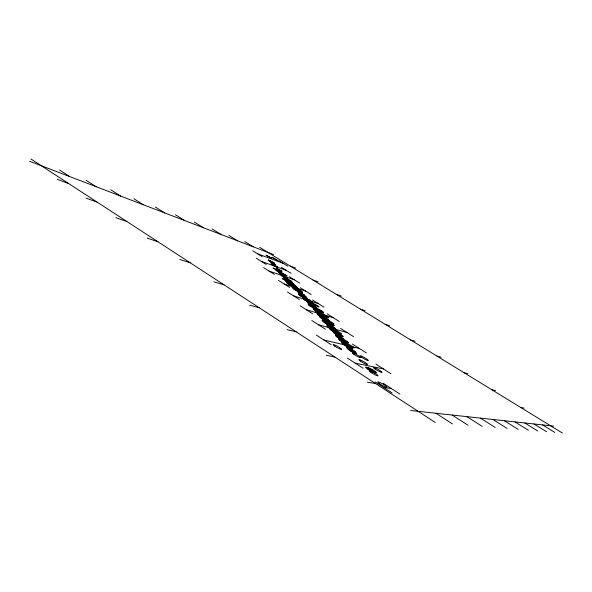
<?xml version="1.0" encoding="UTF-8"?>
<svg xmlns="http://www.w3.org/2000/svg" width="592" height="592" viewBox="0 0 592 592"><rect width="100%" height="100%" fill="white"/><g stroke="black" fill="none" stroke-linecap="round" stroke-linejoin="round"><path stroke-width="0.89" d="M290.924 284.301L292.67 285.078M285.729 278.336L281.725 275.761L284.145 276.723M281.94 273.474C282.687 272.535 274.74 268.827 276.73 270.722M297.154 287.749L296.71 287.675M280.971 273.149L282.058 273.371L281.126 272.601L287.105 275.953L280.023 272.009M275.939 270.115L276.738 270.241M281.992 273.415L281.111 272.683M282.007 273.341L277.604 271.38L283.686 274.732L279.986 272.335M410.722 410.508L553.55 426.114M383.542 387.353L391.46 388.611M281.355 275.043L282.983 276.538M282.754 275.724L281.185 275.154L281.785 275.768M367.44 382.203L375.506 383.535M520.827 407.54L524.112 408.08M355.163 363.133L383.409 368.905M326.266 355.274L334.909 357.08M491.996 389.854L495.585 390.602M282.665 275.354L278.936 272.927L283.99 275.413L285.063 276.309L280.49 274.429L285.1 276.967M323.794 339.912L359.344 348.466M287.046 329.618L296.2 331.853M464.054 372.716L467.917 373.656M318.592 324.83L347.023 332.512M249.646 305.161L259.259 307.773M436.955 356.088L441.084 357.213M306.36 309.757L333.215 317.66M213.934 281.807L223.961 284.767M410.67 339.963L415.036 341.251M296.91 287.838L296.289 287.512M293.403 295.748L318.289 303.585M179.813 259.488L190.195 262.759M385.155 324.312L389.743 325.763M291.146 284.234L295.127 286.276M147.164 238.132L157.872 241.699M360.373 309.113L365.175 310.711M284.13 283.953L305.746 291.138M115.906 217.686L126.895 221.512M336.308 294.342L341.303 296.081M268.946 271.003L294.498 279.883M261.242 261.324L286.247 270.344M85.944 198.091L97.192 202.146M312.909 279.994L318.096 281.866M286.757 278.336L287.349 278.455L286.846 277.944M276.597 270.189L273.045 267.984L278.04 270.448L279.076 271.314L276.183 270.056L279.898 272.401M257.49 253.753L283.213 263.336M57.195 179.287L68.672 183.564M290.169 266.037L295.526 268.035M296.673 287.756L295.956 287.372M289.769 281.363L292.182 282.317L285.943 278.869L290.413 282.066L287.838 281.148L288.496 282.044L285.818 281.141L286.217 281.585L294.387 285.529L293.654 284.922L291.205 283.968L297.576 287.483L287.216 280.963M292.685 284.967L294.69 285.81L291.834 283.716L288.052 282.007L292.196 284.634L287.246 281.6M29.6 161.239L273.563 254.582M292.611 286.454L293.802 286.683L291.752 285.055M292.966 285.818L292.063 285.603L298.501 289.148L292.966 285.818L293.898 286.417M286.617 278.41L283.198 276.538M276.679 270.3L277.389 270.522M281.178 273.156L279.195 272.276M276.827 270.359L277.574 270.611M291.138 284.367L286.047 281.548L292.788 285.781M296.215 287.571L295.771 287.29M292.737 286.395L287.357 283.131L289.843 284.101M289.969 284.108C294.372 286.328 291.116 283.583 291.079 284.619M294.18 285.684C301.054 288.385 282.243 278.203 292.3 284.856M295.859 287.416L295.371 287.098M289.68 281.244L287.246 280.282L294.046 284.626L288.341 282.288L288.622 282.665L293.558 285.381M289 281.637L284.116 278.647L289.947 280.963L285.921 278.373M287.09 281.563L282.169 278.521L292.196 283.405L285.906 279.912L287.179 280.978M295.66 287.32L295.164 286.994M280.49 272.845L278.758 272.039M282.961 275.694L286.713 277.981M277.707 270.766L278.381 271.018M295.253 287.12L294.72 286.78M277.907 270.862L278.802 271.24M293.018 285.055L294.002 285.647M295.031 287.016L294.498 286.661M284.256 276.849L286.661 277.803L282.902 275.361M284.73 277.389L291.797 281.459L286.365 278.736L285.588 278.055L287.349 278.558L285.314 276.967M294.587 286.787L294.039 286.417M278.536 271.18L279.454 271.595M284.5 277.396L281.933 275.739M293.691 285.403L294.683 286.025M294.357 286.669L293.358 286.04M278.965 271.417L279.875 271.832M279.032 272.098L278.329 271.802M278.595 271.861L277.707 271.439M279.609 271.772L280.475 272.187M278.173 271.617L277.515 271.321M294.816 286.025L295.334 286.402M293.225 286.032L292.492 285.529M289.125 281.696L293.528 283.753L284.345 278.129L283.709 277.522L287.927 279.18L281.407 275.199M295.245 286.284L295.741 286.654M259.614 247.301L562.4 433.041M278.632 260.524L287.823 266.171M244.688 241.529L253.272 246.82M542.575 424.915L554.741 432.404M281.392 267.347L291.131 273.356M228.889 235.431L237.636 240.833M534.021 423.983L546.557 431.731M252.754 250.823L262.256 256.706M295.452 286.41L296.111 286.891M289.377 276.708L299.656 283.08M212.151 228.963L221.068 234.491M524.845 422.984L537.773 430.998M256.232 258.201L266.289 264.454M300.336 287.771L311.185 294.527M194.376 222.096L203.463 227.757M514.988 421.904L528.323 430.214M263.647 267.688L274.281 274.333M312.569 300.003L324.053 307.189M175.476 214.8L184.741 220.594M504.369 420.742L518.148 429.37M278.558 280.46L289.74 287.468M277.389 271.143L276.982 270.988M327.154 313.849L339.327 321.5M155.341 207.015L164.776 212.957M492.892 419.491L507.137 428.453M287.475 292.004L299.382 299.515M340.548 328.412L353.557 336.641M133.829 198.712L143.449 204.802M480.452 418.13L495.201 427.468M300.04 305.753L312.724 313.79M110.815 189.817L120.613 196.063M466.918 416.65L482.206 426.388M352.351 344.011L366.396 352.958M311.814 320.509L325.422 329.196M277.204 271.032L276.205 270.44M375.95 364.132L390.935 373.722M86.121 180.279L96.104 186.687M452.147 415.036L468.013 425.211M295.845 286.646L296.281 287.002M292.189 285.411L291.449 284.841M316.387 335.131L331.268 344.744M59.563 170.022L69.73 176.594M435.964 413.268L452.436 423.916M347.319 358.049L363.081 368.261M383.172 383.239L399.837 394.043M375.121 381.877L392.037 392.888M30.917 158.959L435.275 422.488M296.192 286.876L297.117 287.631M296.348 286.987L296.947 287.483M291.678 285.07L291.086 284.574M291.397 284.87L290.946 284.486M293.521 286.646L287.061 283.117L290.11 285.218L293.536 286.683M281.947 271.217L276.013 267.961L281.94 271.24M277.441 266.955L274.836 266.082L271.092 263.692L276.975 266.888L271.558 263.788L273.711 264.594L277.433 266.925M277.433 267.221L271.58 264.017L277.426 267.192M277.426 260.295L271.994 257.298L277.419 260.273M274.695 263.78L268.953 260.635L274.695 263.78M274.555 263.211L268.339 259.866L274.547 263.233M271.647 258.23L266.134 255.204L271.647 258.23M269.656 261.383L275.354 264.58L269.678 261.375M297.502 289.932A3.707 0.37 28.9 0 0 302.66 292.448A3.707 0.37 28.9 0 0 298.139 289.547A3.707 0.37 28.9 0 0 297.502 289.932M296.762 289.155A3.693 0.37 28.9 0 0 301.905 291.664A3.693 0.37 28.9 0 0 297.399 288.77A3.693 0.37 28.9 0 0 296.762 289.155M317.778 311.251A4.033 0.444 29.1 0 0 323.328 313.923A4.033 0.444 29.1 0 0 318.318 310.674A4.033 0.444 29.1 0 0 317.778 311.251M296.318 289.917A3.73 0.377 28.9 0 0 301.506 292.455A3.73 0.377 28.9 0 0 296.962 289.532A3.73 0.377 28.9 0 0 296.318 289.917M308.573 302.764A3.922 0.422 29 0 0 314.004 305.391A3.922 0.422 29 0 0 309.165 302.268A3.922 0.422 29 0 0 308.573 302.764M326.14 323.158A4.277 0.496 29.2 0 0 331.986 325.94A4.277 0.496 29.2 0 0 326.651 322.455A4.277 0.496 29.2 0 0 326.14 323.158M320.198 315.706A4.137 0.466 29.1 0 0 325.881 318.429A4.137 0.466 29.1 0 0 320.738 315.077A4.137 0.466 29.1 0 0 320.198 315.706M311.385 305.368A3.959 0.429 29 0 0 316.846 308.003A3.959 0.429 29 0 0 311.962 304.843A3.959 0.429 29 0 0 311.385 305.368M331.609 328.745A4.359 0.518 29.3 0 0 337.551 331.557A4.359 0.518 29.3 0 0 332.082 327.983A4.359 0.518 29.3 0 0 331.609 328.745M311.917 306.301A3.981 0.429 29.1 0 0 317.408 308.95A3.981 0.429 29.1 0 0 312.495 305.761A3.981 0.429 29.1 0 0 311.917 306.301M353.979 354.43A4.803 0.629 29.5 0 0 360.639 357.627A4.803 0.629 29.5 0 0 354.815 353.661A4.803 0.629 29.5 0 0 353.979 354.43M336.9 335.79A4.499 0.548 29.3 0 0 343.205 338.846A4.499 0.548 29.3 0 0 337.825 335.22A4.499 0.548 29.3 0 0 336.9 335.79M329.071 325.689A4.307 0.503 29.2 0 0 334.946 328.486A4.307 0.503 29.2 0 0 329.559 324.964A4.307 0.503 29.2 0 0 329.071 325.689M379.672 383.838A5.321 0.762 29.9 0 0 386.924 387.249A5.321 0.762 29.9 0 0 380.353 382.713A5.321 0.762 29.9 0 0 379.672 383.838M345.92 345.743A4.662 0.592 29.4 0 0 352.418 348.873A4.662 0.592 29.4 0 0 346.808 345.069A4.662 0.592 29.4 0 0 345.92 345.743M317.756 309.638A3.981 0.429 29.1 0 0 323.232 312.273A3.981 0.429 29.1 0 0 318.289 309.076A3.981 0.429 29.1 0 0 317.756 309.638M317.867 309.89A3.989 0.437 29.1 0 0 323.35 312.539A3.989 0.437 29.1 0 0 318.4 309.335A3.989 0.437 29.1 0 0 317.867 309.89M335.523 331.15A4.366 0.518 29.3 0 0 341.458 333.962A4.366 0.518 29.3 0 0 335.967 330.366A4.366 0.518 29.3 0 0 335.523 331.15M328.575 322.884A4.218 0.488 29.2 0 0 334.339 325.63A4.218 0.488 29.2 0 0 329.056 322.189A4.218 0.488 29.2 0 0 328.575 322.884M307.433 299.907A3.848 0.407 29 0 0 312.761 302.49A3.848 0.407 29 0 0 308.025 299.434A3.848 0.407 29 0 0 307.433 299.907M313.693 304.377A3.885 0.414 29.1 0 0 319.044 306.967A3.885 0.414 29.1 0 0 314.241 303.874A3.885 0.414 29.1 0 0 313.693 304.377M328.323 321.389A4.174 0.474 29.2 0 0 334.029 324.113A4.174 0.474 29.2 0 0 328.804 320.716A4.174 0.474 29.2 0 0 328.323 321.389M323.284 315.173A4.063 0.451 29.1 0 0 328.849 317.852A4.063 0.451 29.1 0 0 323.787 314.567A4.063 0.451 29.1 0 0 323.284 315.173M375.284 369.179A4.906 0.651 29.7 0 0 382.003 372.383A4.906 0.651 29.7 0 0 375.95 368.268A4.906 0.651 29.7 0 0 375.284 369.179M361.742 357.376A4.758 0.614 29.6 0 0 368.32 360.535A4.758 0.614 29.6 0 0 362.511 356.591A4.758 0.614 29.6 0 0 361.742 357.376M294.579 287.86A3.693 0.37 28.9 0 0 299.73 290.376A3.693 0.37 28.9 0 0 295.23 287.49A3.693 0.37 28.9 0 0 294.579 287.86M301.602 295.001A3.796 0.392 29 0 0 306.871 297.561A3.796 0.392 29 0 0 302.223 294.572A3.796 0.392 29 0 0 301.602 295.001M299.656 293.129A3.774 0.385 29 0 0 304.895 295.682A3.774 0.385 29 0 0 300.285 292.714A3.774 0.385 29 0 0 299.656 293.129M294.157 289.34A3.744 0.385 28.9 0 0 299.382 291.893A3.744 0.385 28.9 0 0 294.823 288.955A3.744 0.385 28.9 0 0 294.157 289.34M309.305 303.962A3.952 0.422 29 0 0 314.766 306.597A3.952 0.422 29 0 0 309.897 303.452A3.952 0.422 29 0 0 309.305 303.962M317.097 312.902A4.1 0.459 29.1 0 0 322.744 315.61A4.1 0.459 29.1 0 0 317.652 312.302A4.1 0.459 29.1 0 0 317.097 312.902M314.515 309.956A4.055 0.444 29.1 0 0 320.094 312.643A4.055 0.444 29.1 0 0 315.077 309.387A4.055 0.444 29.1 0 0 314.515 309.956M307.27 301.254A3.9 0.414 29 0 0 312.665 303.866A3.9 0.414 29 0 0 307.862 300.766A3.9 0.414 29 0 0 307.27 301.254M318.444 313.679A4.1 0.459 29.1 0 0 324.083 316.387A4.1 0.459 29.1 0 0 318.992 313.079A4.1 0.459 29.1 0 0 318.444 313.679M315.699 310.637A4.055 0.444 29.1 0 0 321.278 313.316A4.055 0.444 29.1 0 0 316.261 310.06A4.055 0.444 29.1 0 0 315.699 310.637M301.92 296.192A3.833 0.4 29 0 0 307.233 298.775A3.833 0.4 29 0 0 302.542 295.748A3.833 0.4 29 0 0 301.92 296.192M343.293 343.93A4.647 0.585 29.4 0 0 349.783 347.067A4.647 0.585 29.4 0 0 344.196 343.279A4.647 0.585 29.4 0 0 343.293 343.93M339.971 340.111A4.581 0.57 29.4 0 0 346.379 343.219A4.581 0.57 29.4 0 0 340.888 339.497A4.581 0.57 29.4 0 0 339.971 340.111M334.724 333.525A4.462 0.54 29.3 0 0 340.992 336.574A4.462 0.54 29.3 0 0 335.664 332.985A4.462 0.54 29.3 0 0 334.724 333.525M341.369 340.622A4.573 0.57 29.4 0 0 347.763 343.715A4.573 0.57 29.4 0 0 342.272 340.008A4.573 0.57 29.4 0 0 341.369 340.622M334.539 332.127A4.418 0.533 29.3 0 0 340.548 334.968A4.418 0.533 29.3 0 0 334.998 331.328A4.418 0.533 29.3 0 0 334.539 332.127M330.721 327.539A4.336 0.511 29.2 0 0 336.633 330.343A4.336 0.511 29.2 0 0 331.202 326.791A4.336 0.511 29.2 0 0 330.721 327.539M340.622 340.822A4.595 0.577 29.4 0 0 347.053 343.937A4.595 0.577 29.4 0 0 341.54 340.2A4.595 0.577 29.4 0 0 340.622 340.822M367.351 368.823A5.039 0.688 29.7 0 0 374.285 372.116A5.039 0.688 29.7 0 0 368.113 367.884A5.039 0.688 29.7 0 0 367.351 368.823M369.156 369.904A5.039 0.688 29.7 0 0 376.09 373.197A5.039 0.688 29.7 0 0 369.904 368.957A5.039 0.688 29.7 0 0 369.156 369.904M348.584 348.829A4.714 0.607 29.5 0 0 355.148 351.988A4.714 0.607 29.5 0 0 349.458 348.126A4.714 0.607 29.5 0 0 348.584 348.829M307.825 301.417A3.892 0.414 29 0 0 313.212 304.022A3.892 0.414 29 0 0 308.417 300.928A3.892 0.414 29 0 0 307.825 301.417M300.425 295.911A3.848 0.4 29 0 0 305.775 298.509A3.848 0.4 29 0 0 301.062 295.467A3.848 0.4 29 0 0 300.425 295.911M321.056 317.971A4.196 0.481 29.1 0 0 326.814 320.723A4.196 0.481 29.1 0 0 321.597 317.319A4.196 0.481 29.1 0 0 321.056 317.971M304.821 299.996A3.9 0.414 29 0 0 310.223 302.616A3.9 0.414 29 0 0 305.435 299.515A3.9 0.414 29 0 0 304.821 299.996M304.762 299.685A3.892 0.414 29 0 0 310.156 302.297A3.892 0.414 29 0 0 305.376 299.204A3.892 0.414 29 0 0 304.762 299.685M326.858 324.002A4.292 0.503 29.2 0 0 332.719 326.791A4.292 0.503 29.2 0 0 327.361 323.284A4.292 0.503 29.2 0 0 326.858 324.002M345.558 345.41A4.655 0.592 29.4 0 0 352.048 348.54A4.655 0.592 29.4 0 0 346.438 344.736A4.655 0.592 29.4 0 0 345.558 345.41M337.129 337.07A4.536 0.562 29.3 0 0 343.486 340.148A4.536 0.562 29.3 0 0 338.062 336.485A4.536 0.562 29.3 0 0 337.129 337.07M324.956 321.486A4.24 0.488 29.2 0 0 330.765 324.261A4.24 0.488 29.2 0 0 325.474 320.805A4.24 0.488 29.2 0 0 324.956 321.486M338.913 338.483A4.551 0.562 29.3 0 0 345.284 341.569A4.551 0.562 29.3 0 0 339.83 337.884A4.551 0.562 29.3 0 0 338.913 338.483M337.011 336.374A4.514 0.555 29.3 0 0 343.338 339.445A4.514 0.555 29.3 0 0 337.936 335.805A4.514 0.555 29.3 0 0 337.011 336.374M331.927 329.811A4.388 0.525 29.3 0 0 337.906 332.645A4.388 0.525 29.3 0 0 332.401 329.041A4.388 0.525 29.3 0 0 331.927 329.811M324.401 320.361A4.211 0.481 29.2 0 0 330.173 323.114A4.211 0.481 29.2 0 0 324.919 319.687A4.211 0.481 29.2 0 0 324.401 320.361M360.669 361.275A4.906 0.651 29.6 0 0 367.447 364.517A4.906 0.651 29.6 0 0 361.46 360.424A4.906 0.651 29.6 0 0 360.669 361.275M299.389 293.299A3.781 0.392 28.9 0 0 304.643 295.859A3.781 0.392 28.9 0 0 300.026 292.885A3.781 0.392 28.9 0 0 299.389 293.299M304.54 298.346A3.855 0.407 29 0 0 309.882 300.936A3.855 0.407 29 0 0 305.154 297.88A3.855 0.407 29 0 0 304.54 298.346M306.885 300.692A3.885 0.414 29 0 0 312.265 303.304A3.885 0.414 29 0 0 307.485 300.211A3.885 0.414 29 0 0 306.885 300.692M296.733 290.665A3.744 0.385 28.9 0 0 301.942 293.21A3.744 0.385 28.9 0 0 297.376 290.272A3.744 0.385 28.9 0 0 296.733 290.665M305.99 299.7A3.87 0.407 29 0 0 311.348 302.305A3.87 0.407 29 0 0 306.589 299.226A3.87 0.407 29 0 0 305.99 299.7M307.507 301.232A3.892 0.414 29 0 0 312.894 303.844A3.892 0.414 29 0 0 308.099 300.743A3.892 0.414 29 0 0 307.507 301.232M306.123 299.841A3.87 0.407 29 0 0 311.488 302.445A3.87 0.407 29 0 0 306.73 299.367A3.87 0.407 29 0 0 306.123 299.841M323.765 318.799A4.174 0.474 29.2 0 0 329.478 321.537A4.174 0.474 29.2 0 0 324.275 318.148A4.174 0.474 29.2 0 0 323.765 318.799M325.652 320.871A4.211 0.481 29.2 0 0 331.409 323.624A4.211 0.481 29.2 0 0 326.155 320.198A4.211 0.481 29.2 0 0 325.652 320.871M320.235 314.604A4.1 0.459 29.1 0 0 325.866 317.305A4.1 0.459 29.1 0 0 320.768 313.989A4.1 0.459 29.1 0 0 320.235 314.604M322.803 317.512A4.151 0.466 29.2 0 0 328.486 320.235A4.151 0.466 29.2 0 0 323.321 316.875A4.151 0.466 29.2 0 0 322.803 317.512M323.669 318.577A4.166 0.474 29.2 0 0 329.381 321.308A4.166 0.474 29.2 0 0 324.187 317.926A4.166 0.474 29.2 0 0 323.669 318.577M325.985 321.101A4.211 0.481 29.2 0 0 331.742 323.846A4.211 0.481 29.2 0 0 326.481 320.42A4.211 0.481 29.2 0 0 325.985 321.101M322.418 317.001A4.137 0.466 29.2 0 0 328.094 319.717A4.137 0.466 29.2 0 0 322.936 316.365A4.137 0.466 29.2 0 0 322.418 317.001M342.294 339.771A4.529 0.555 29.4 0 0 348.621 342.842A4.529 0.555 29.4 0 0 343.182 339.164A4.529 0.555 29.4 0 0 342.294 339.771M347.763 344.921A4.603 0.577 29.4 0 0 354.171 348.015A4.603 0.577 29.4 0 0 348.621 344.263A4.603 0.577 29.4 0 0 347.763 344.921M337.077 333.629A4.425 0.533 29.3 0 0 343.279 336.641A4.425 0.533 29.3 0 0 337.988 333.089A4.425 0.533 29.3 0 0 337.077 333.629M306.012 299.234A3.855 0.407 29 0 0 311.355 301.824A3.855 0.407 29 0 0 306.619 298.76A3.855 0.407 29 0 0 306.012 299.234M293.129 287.934A3.722 0.377 28.9 0 0 298.324 290.472A3.722 0.377 28.9 0 0 293.795 287.564A3.722 0.377 28.9 0 0 293.129 287.934M300.24 295.09A3.826 0.4 29 0 0 305.553 297.68A3.826 0.4 29 0 0 300.877 294.661A3.826 0.4 29 0 0 300.24 295.09M328.012 325.667A4.322 0.511 29.2 0 0 333.918 328.471A4.322 0.511 29.2 0 0 328.516 324.934A4.322 0.511 29.2 0 0 328.012 325.667M321.382 317.615A4.181 0.474 29.1 0 0 327.117 320.361A4.181 0.474 29.1 0 0 321.922 316.972A4.181 0.474 29.1 0 0 321.382 317.615M319.613 315.529A4.144 0.466 29.1 0 0 325.304 318.252A4.144 0.466 29.1 0 0 320.154 314.907A4.144 0.466 29.1 0 0 319.613 315.529M323.787 319.747A4.203 0.481 29.2 0 0 329.552 322.499A4.203 0.481 29.2 0 0 324.305 319.081A4.203 0.481 29.2 0 0 323.787 319.747M320.516 315.854A4.137 0.466 29.1 0 0 326.192 318.577A4.137 0.466 29.1 0 0 321.049 315.225A4.137 0.466 29.1 0 0 320.516 315.854M318.614 313.686A4.1 0.459 29.1 0 0 324.246 316.387A4.1 0.459 29.1 0 0 319.162 313.079A4.1 0.459 29.1 0 0 318.614 313.686M315.122 309.727A4.033 0.444 29.1 0 0 320.672 312.406A4.033 0.444 29.1 0 0 315.677 309.165A4.033 0.444 29.1 0 0 315.122 309.727M312.717 307.078A3.989 0.437 29.1 0 0 318.222 309.734A3.989 0.437 29.1 0 0 313.286 306.538A3.989 0.437 29.1 0 0 312.717 307.078M307.47 301.572A3.907 0.414 29 0 0 312.872 304.192A3.907 0.414 29 0 0 308.069 301.084A3.907 0.414 29 0 0 307.47 301.572M330.314 327.983A4.359 0.518 29.2 0 0 336.256 330.81A4.359 0.518 29.2 0 0 330.802 327.228A4.359 0.518 29.2 0 0 330.314 327.983M349.339 349.894A4.736 0.607 29.5 0 0 355.933 353.061A4.736 0.607 29.5 0 0 350.205 349.176A4.736 0.607 29.5 0 0 349.339 349.894M349.428 350.124A4.743 0.614 29.5 0 0 356.029 353.298A4.743 0.614 29.5 0 0 350.294 349.398A4.743 0.614 29.5 0 0 349.428 350.124M333.229 331.572A4.425 0.533 29.3 0 0 339.246 334.421A4.425 0.533 29.3 0 0 333.696 330.773A4.425 0.533 29.3 0 0 333.229 331.572M326.828 323.121A4.262 0.496 29.2 0 0 332.652 325.896A4.262 0.496 29.2 0 0 327.324 322.418A4.262 0.496 29.2 0 0 326.828 323.121M329.855 326.185A4.307 0.503 29.2 0 0 335.731 328.982A4.307 0.503 29.2 0 0 330.336 325.452A4.307 0.503 29.2 0 0 329.855 326.185M341.11 339.645A4.544 0.562 29.4 0 0 347.467 342.724A4.544 0.562 29.4 0 0 342.013 339.038A4.544 0.562 29.4 0 0 341.11 339.645M371.08 372.516A5.091 0.703 29.7 0 0 378.073 375.831A5.091 0.703 29.7 0 0 371.813 371.539A5.091 0.703 29.7 0 0 371.08 372.516M369.364 369.356A5.017 0.681 29.7 0 0 376.26 372.634A5.017 0.681 29.7 0 0 370.096 368.416A5.017 0.681 29.7 0 0 369.364 369.356M349.865 350.427A4.743 0.614 29.5 0 0 356.465 353.602A4.743 0.614 29.5 0 0 350.73 349.702A4.743 0.614 29.5 0 0 349.865 350.427M344.167 344.759A4.662 0.592 29.4 0 0 350.671 347.896A4.662 0.592 29.4 0 0 345.062 344.093A4.662 0.592 29.4 0 0 344.167 344.759M299.508 293.07A3.774 0.385 29 0 0 304.754 295.623A3.774 0.385 29 0 0 300.144 292.655A3.774 0.385 29 0 0 299.508 293.07M305.346 298.768A3.855 0.407 29 0 0 310.682 301.358A3.855 0.407 29 0 0 305.953 298.301A3.855 0.407 29 0 0 305.346 298.768M299.707 295.008A3.833 0.4 29 0 0 305.035 297.598A3.833 0.4 29 0 0 300.351 294.579A3.833 0.4 29 0 0 299.707 295.008M309.453 305.28A3.989 0.437 29 0 0 314.966 307.944A3.989 0.437 29 0 0 310.053 304.754A3.989 0.437 29 0 0 309.453 305.28M310.067 305.968A4.003 0.437 29 0 0 315.595 308.639A4.003 0.437 29 0 0 310.659 305.435A4.003 0.437 29 0 0 310.067 305.968M323.602 321.885A4.277 0.496 29.2 0 0 329.463 324.682A4.277 0.496 29.2 0 0 324.135 321.19A4.277 0.496 29.2 0 0 323.602 321.885M318.666 315.292A4.151 0.466 29.1 0 0 324.372 318.022A4.151 0.466 29.1 0 0 319.221 314.663A4.151 0.466 29.1 0 0 318.666 315.292M326.148 323.817A4.299 0.503 29.2 0 0 332.023 326.614A4.299 0.503 29.2 0 0 326.658 323.106A4.299 0.503 29.2 0 0 326.148 323.817M325.326 322.581A4.27 0.496 29.2 0 0 331.165 325.363A4.27 0.496 29.2 0 0 325.837 321.885A4.27 0.496 29.2 0 0 325.326 322.581M328.56 327.272A4.366 0.518 29.2 0 0 334.517 330.099A4.366 0.518 29.2 0 0 329.056 326.518A4.366 0.518 29.2 0 0 328.56 327.272M323.794 320.161A4.218 0.488 29.2 0 0 329.566 322.921A4.218 0.488 29.2 0 0 324.312 319.488A4.218 0.488 29.2 0 0 323.794 320.161M326.192 323.646A4.292 0.503 29.2 0 0 332.053 326.436A4.292 0.503 29.2 0 0 326.703 322.936A4.292 0.503 29.2 0 0 326.192 323.646M330.743 329.848A4.41 0.533 29.3 0 0 336.752 332.689A4.41 0.533 29.3 0 0 331.224 329.063A4.41 0.533 29.3 0 0 330.743 329.848M348.318 348.991A4.729 0.607 29.5 0 0 354.897 352.159A4.729 0.607 29.5 0 0 349.199 348.281A4.729 0.607 29.5 0 0 348.318 348.991M343.427 344.285A4.662 0.592 29.4 0 0 349.931 347.423A4.662 0.592 29.4 0 0 344.329 343.619A4.662 0.592 29.4 0 0 343.427 344.285M334.813 346.157A4.877 0.644 29.4 0 0 341.651 349.443A4.877 0.644 29.4 0 0 335.827 345.454A4.877 0.644 29.4 0 0 334.813 346.157"/></g></svg>
